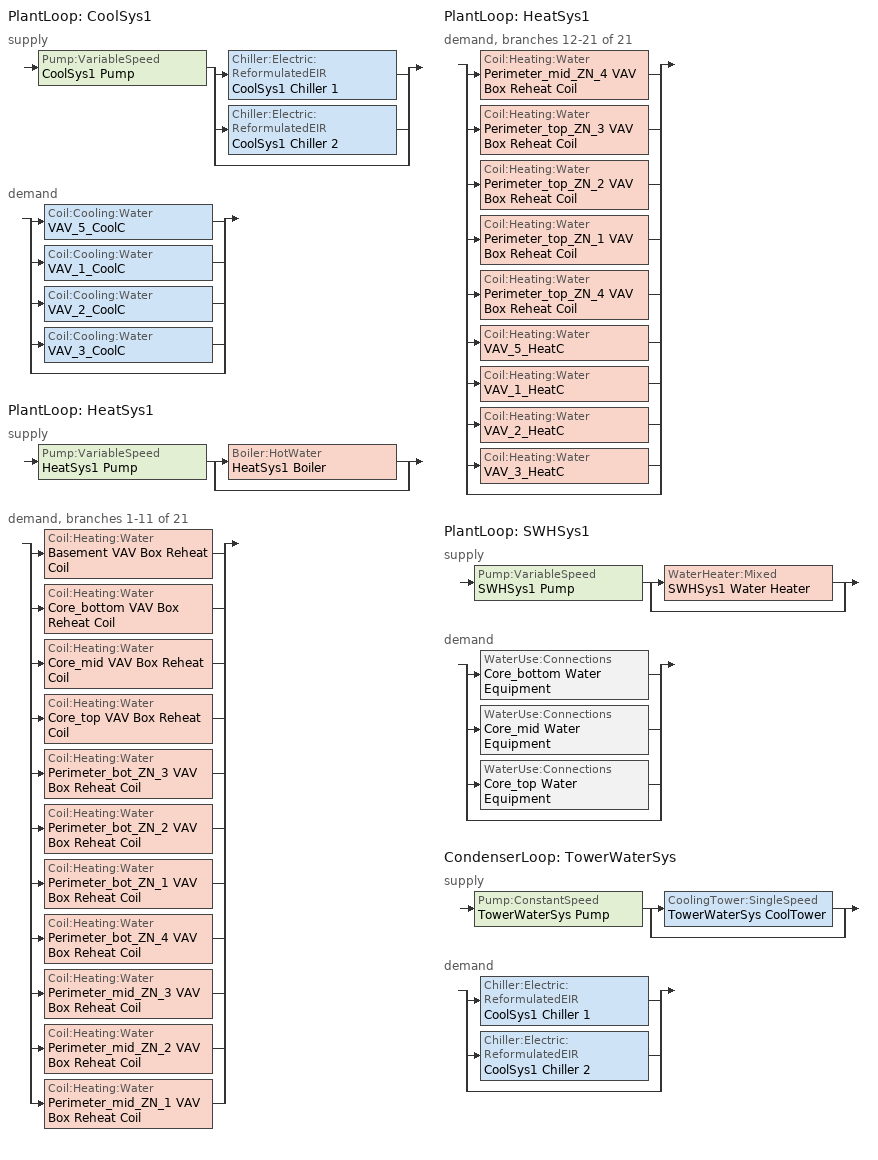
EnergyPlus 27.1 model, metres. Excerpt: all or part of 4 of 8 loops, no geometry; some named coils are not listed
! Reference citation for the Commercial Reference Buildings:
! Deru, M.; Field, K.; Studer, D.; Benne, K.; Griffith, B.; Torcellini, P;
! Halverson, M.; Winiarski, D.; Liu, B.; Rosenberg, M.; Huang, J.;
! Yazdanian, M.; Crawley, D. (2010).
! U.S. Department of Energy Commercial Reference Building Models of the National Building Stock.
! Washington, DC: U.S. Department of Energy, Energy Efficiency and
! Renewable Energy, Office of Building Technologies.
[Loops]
PlantLoop 'CoolSys1'
 supply: Pump:VariableSpeed 'CoolSys1 Pump' > split
  | Chiller:Electric:ReformulatedEIR 'CoolSys1 Chiller 1'
  | Chiller:Electric:ReformulatedEIR 'CoolSys1 Chiller 2'
  | bypass
 demand: split
  | Coil:Cooling:Water 'VAV_5_CoolC'
  | Coil:Cooling:Water 'VAV_1_CoolC'
  | Coil:Cooling:Water 'VAV_2_CoolC'
  | Coil:Cooling:Water 'VAV_3_CoolC'
  | bypass
PlantLoop 'HeatSys1'
 supply: Pump:VariableSpeed 'HeatSys1 Pump' > split
  | Boiler:HotWater 'HeatSys1 Boiler'
  | bypass
 demand, branches 1-11 of 21: split
  | Coil:Heating:Water 'Basement VAV Box Reheat Coil'
  | Coil:Heating:Water 'Core_bottom VAV Box Reheat Coil'
  | Coil:Heating:Water 'Core_mid VAV Box Reheat Coil'
  | Coil:Heating:Water 'Core_top VAV Box Reheat Coil'
  | Coil:Heating:Water 'Perimeter_bot_ZN_3 VAV Box Reheat Coil'
  | Coil:Heating:Water 'Perimeter_bot_ZN_2 VAV Box Reheat Coil'
  | Coil:Heating:Water 'Perimeter_bot_ZN_1 VAV Box Reheat Coil'
  | Coil:Heating:Water 'Perimeter_bot_ZN_4 VAV Box Reheat Coil'
  | Coil:Heating:Water 'Perimeter_mid_ZN_3 VAV Box Reheat Coil'
  | Coil:Heating:Water 'Perimeter_mid_ZN_2 VAV Box Reheat Coil'
  | Coil:Heating:Water 'Perimeter_mid_ZN_1 VAV Box Reheat Coil'
PlantLoop 'HeatSys1'
 demand, branches 12-21 of 21: split
  | Coil:Heating:Water 'Perimeter_mid_ZN_4 VAV Box Reheat Coil'
  | Coil:Heating:Water 'Perimeter_top_ZN_3 VAV Box Reheat Coil'
  | Coil:Heating:Water 'Perimeter_top_ZN_2 VAV Box Reheat Coil'
  | Coil:Heating:Water 'Perimeter_top_ZN_1 VAV Box Reheat Coil'
  | Coil:Heating:Water 'Perimeter_top_ZN_4 VAV Box Reheat Coil'
  | Coil:Heating:Water 'VAV_5_HeatC'
  | Coil:Heating:Water 'VAV_1_HeatC'
  | Coil:Heating:Water 'VAV_2_HeatC'
  | Coil:Heating:Water 'VAV_3_HeatC'
  | bypass
PlantLoop 'SWHSys1'
 supply: Pump:VariableSpeed 'SWHSys1 Pump' > split
  | WaterHeater:Mixed 'SWHSys1 Water Heater'
  | bypass
 demand: split
  | WaterUse:Connections 'Core_bottom Water Equipment'
  | WaterUse:Connections 'Core_mid Water Equipment'
  | WaterUse:Connections 'Core_top Water Equipment'
  | bypass
CondenserLoop 'TowerWaterSys'
 supply: Pump:ConstantSpeed 'TowerWaterSys Pump' > split
  | CoolingTower:SingleSpeed 'TowerWaterSys CoolTower'
  | bypass
 demand: split
  | Chiller:Electric:ReformulatedEIR 'CoolSys1 Chiller 1'
  | Chiller:Electric:ReformulatedEIR 'CoolSys1 Chiller 2'
  | bypass
[Coil:Heating:Water] Availability Schedule=ALWAYS_ON; U-Factor Times Area Value {W/K}=AUTOSIZE; Maximum Water Flow Rate {m3/s}=AUTOSIZE; Performance Input Method=UFactorTimesAreaAndDesignWaterFlowRate; Rated Capacity {W}=AUTOSIZE; Rated Inlet Water Temperature {C}=82.2; Rated Inlet Air Temperature {C}=16.6; Rated Outlet Water Temperature {C}=71.1; Rated Outlet Air Temperature {C}=32.2
Basement VAV Box Reheat Coil; Core_bottom VAV Box Reheat Coil; Core_mid VAV Box Reheat Coil; Core_top VAV Box Reheat Coil; Perimeter_bot_ZN_1 VAV Box Reheat Coil; Perimeter_bot_ZN_2 VAV Box Reheat Coil; Perimeter_bot_ZN_3 VAV Box Reheat Coil; Perimeter_bot_ZN_4 VAV Box Reheat Coil; Perimeter_mid_ZN_1 VAV Box Reheat Coil; Perimeter_mid_ZN_2 VAV Box Reheat Coil; Perimeter_mid_ZN_3 VAV Box Reheat Coil; Perimeter_mid_ZN_4 VAV Box Reheat Coil; Perimeter_top_ZN_1 VAV Box Reheat Coil; Perimeter_top_ZN_2 VAV Box Reheat Coil; Perimeter_top_ZN_3 VAV Box Reheat Coil; Perimeter_top_ZN_4 VAV Box Reheat Coil
[SetpointManager:Scheduled] Control Variable=Temperature
Name | Schedule | Setpoint Node or NodeList
HeatSys1 Boiler Setpoint Manager | HW-Loop-Temp-Schedule | HeatSys1 Supply Equipment Outlet Node
CoolSys1 Chiller 1 Setpoint Manager | CW-Loop-Temp-Schedule | CoolSys1 Supply Equipment Outlet Node 1
CoolSys1 Chiller 2 Setpoint Manager | CW-Loop-Temp-Schedule | CoolSys1 Supply Equipment Outlet Node 2
CoolSys1 Loop Setpoint Manager | CW-Loop-Temp-Schedule | CoolSys1 Supply Outlet Node
HeatSys1 Loop Setpoint Manager | HW-Loop-Temp-Schedule | HeatSys1 Supply Outlet Node
SWHSys1 Loop Setpoint Manager | SWHSys1-Loop-Temp-Schedule | SWHSys1 Supply Outlet Node
[Boiler:HotWater]
HeatSys1 Boiler: Fuel Type=NATURALGAS; Nominal Capacity {W}=AUTOSIZE; Nominal Thermal Efficiency=0.78; Efficiency Curve Temperature Evaluation Variable=LeavingBoiler; Design Water Flow Rate {m3/s}=AUTOSIZE; Minimum Part Load Ratio=0; Maximum Part Load Ratio=1.2; Optimum Part Load Ratio=1; Water Outlet Upper Temperature Limit {C}=95; Boiler Flow Mode=LeavingSetpointModulated; On Cycle Parasitic Electric Load {W}=0; Sizing Factor=1
[Chiller:Electric:ReformulatedEIR] Reference Capacity {W}=AUTOSIZE; Reference COP {W/W}=5.5; Reference Leaving Chilled Water Temperature {C}=6.67; Reference Leaving Condenser Water Temperature {C}=35; Reference Chilled Water Flow Rate {m3/s}=AutoSize; Reference Condenser Water Flow Rate {m3/s}=AutoSize; Cooling Capacity Function of Temperature Curve=WC Screw Default 90.1-2004 Cap_fT; Electric Input to Cooling Output Ratio Function of Temperature Curve=WC Screw Default 90.1-2004 EIR_fT; Electric Input to Cooling Output Ratio Function of Part Load Ratio Curve=ReformEIRChiller Carrier 19XR 1259kW/6.26COP/Vanes EIRFPLR; Minimum Part Load Ratio=0.1; Maximum Part Load Ratio=1; Optimum Part Load Ratio=1; Minimum Unloading Ratio=0.2; Fraction of Compressor Electric Consumption Rejected by Condenser=1; Leaving Chilled Water Lower Temperature Limit {C}=2; Chiller Flow Mode Type=LeavingSetpointModulated; Sizing Factor=0.5
CoolSys1 Chiller 1; CoolSys1 Chiller 2
[CoolingTower:SingleSpeed]
TowerWaterSys CoolTower: Design Water Flow Rate {m3/s}=AUTOSIZE; Design Air Flow Rate {m3/s}=AUTOSIZE; Design Fan Power {W}=AUTOSIZE; Design U-Factor Times Area Value {W/K}=AUTOSIZE; Free Convection Regime Air Flow Rate {m3/s}=autocalculate; Free Convection Regime U-Factor Times Area Value {W/K}=autocalculate; Performance Input Method=UFactorTimesAreaAndDesignWaterFlowRate; Evaporation Loss Mode=SaturatedExit; Drift Loss Percent {percent}=0.008; Blowdown Calculation Mode=ConcentrationRatio; Blowdown Concentration Ratio=3; Capacity Control=FanCycling; Sizing Factor=1
[Pump:VariableSpeed] Design Maximum Flow Rate {m3/s}=AUTOSIZE; Design Pump Head {Pa}=179352; Design Power Consumption {W}=AUTOSIZE; Fraction of Motor Inefficiencies to Fluid Stream=0; Coefficient 1 of the Part Load Performance Curve=0; Coefficient 2 of the Part Load Performance Curve=1; Coefficient 3 of the Part Load Performance Curve=0; Coefficient 4 of the Part Load Performance Curve=0; Pump Control Type=Intermittent
Name | Motor Efficiency | Design Minimum Flow Rate {m3/s} | Design Power Sizing Method | Design Electric Power per Unit Flow Rate {W/(m3/s)} | Design Shaft Power per Unit Flow Rate per Unit Head {W/((m3/s)-Pa)} | Design Minimum Flow Rate Fraction
CoolSys1 Pump | 0.9 | autosize | PowerPerFlow | 348701.1 | 1.28205 | 0
HeatSys1 Pump | 0.875 | 0
SWHSys1 Pump | 0.85 | 0
[Pump:ConstantSpeed]
TowerWaterSys Pump: Design Flow Rate {m3/s}=AUTOSIZE; Design Pump Head {Pa}=179352; Design Power Consumption {W}=AUTOSIZE; Motor Efficiency=0.87; Fraction of Motor Inefficiencies to Fluid Stream=0; Pump Control Type=Intermittent; Design Power Sizing Method=PowerPerFlow; Design Electric Power per Unit Flow Rate {W/(m3/s)}=301156.1
[PlantEquipmentList]
CoolSys1 Equipment List: CoolSys1 Chiller 1, CoolSys1 Chiller 2
HeatSys1 Equipment List: HeatSys1 Boiler
SWHSys1 Equipment List: SWHSys1 Water Heater
[CondenserEquipmentList]
TowerWaterSys Equipment List: TowerWaterSys CoolTower
[Sizing:Plant]
Name | Loop Type | Design Loop Exit Temperature {C} | Loop Design Temperature Difference {deltaC} | Sizing Option | Zone Timesteps in Averaging Window | Coincident Sizing Factor Mode
CoolSys1 | Cooling | 6.67 | 6.67 | Coincident | 1 | None
HeatSys1 | Heating | 82.2 | 11.1 | Coincident | 2 | None
TowerWaterSys | CONDENSER | 29.4 | 5.6
SWHSys1 | Heating | 60 | 5
[PlantEquipmentOperationSchemes] Control Scheme 1 Schedule=ALWAYS_ON
Name | Control Scheme 1
CoolSys1 Loop Operation Scheme List | CoolSys1 Operation Scheme
HeatSys1 Loop Operation Scheme List | HeatSys1 Operation Scheme
SWHSys1 Loop Operation Scheme List | SWHSys1 Operation Scheme
[CondenserEquipmentOperationSchemes]
TowerWaterSys Loop Operation Scheme List: Control Scheme 1=TowerWaterSys Operation Scheme; Control Scheme 1 Schedule=ALWAYS_ON
[PlantEquipmentOperation:HeatingLoad] Load Range 1 Lower Limit {W}=0; Load Range 1 Upper Limit {W}=1000000000000000
Name | Range 1 Equipment List
HeatSys1 Operation Scheme | HeatSys1 Equipment List
SWHSys1 Operation Scheme | SWHSys1 Equipment List
[PlantEquipmentOperation:CoolingLoad] Load Range 1 Lower Limit {W}=0
Name | Load Range 1 Upper Limit {W} | Range 1 Equipment List
CoolSys1 Operation Scheme | 100000000000000 | CoolSys1 Equipment List
TowerWaterSys Operation Scheme | 1000000000000 | TowerWaterSys Equipment List
[PlantLoop] Fluid Type=Water; Maximum Loop Flow Rate {m3/s}=AUTOSIZE; Minimum Loop Flow Rate {m3/s}=0; Plant Loop Volume {m3}=AUTOSIZE
Name | Plant Equipment Operation Scheme | Maximum Loop Temperature {C} | Minimum Loop Temperature {C} | Load Distribution Scheme
CoolSys1 | CoolSys1 Loop Operation Scheme List | 98 | 1 | UniformLoad
HeatSys1 | HeatSys1 Loop Operation Scheme List | 100 | 10 | Optimal
SWHSys1 | SWHSys1 Loop Operation Scheme List | 60 | 10 | Optimal
[CondenserLoop]
TowerWaterSys: Fluid Type=Water; Condenser Equipment Operation Scheme=TowerWaterSys Loop Operation Scheme List; Maximum Loop Temperature {C}=80; Minimum Loop Temperature {C}=5; Maximum Loop Flow Rate {m3/s}=AUTOSIZE; Minimum Loop Flow Rate {m3/s}=0; Condenser Loop Volume {m3}=AUTOSIZE; Load Distribution Scheme=SequentialLoad
[SetpointManager:FollowOutdoorAirTemperature]
MyCondenserControl: Control Variable=Temperature; Reference Temperature Type=OutdoorAirWetBulb; Offset Temperature Difference {deltaC}=0; Maximum Setpoint Temperature {C}=80; Minimum Setpoint Temperature {C}=5; Setpoint Node or NodeList=TowerWaterSys Supply Outlet Node
[WaterHeater:Mixed]
SWHSys1 Water Heater: Tank Volume {m3}=0.7571; Setpoint Temperature Schedule=SWHSys1 Water Heater Setpoint Temperature Schedule Name; Deadband Temperature Difference {deltaC}=2; Maximum Temperature Limit {C}=82.2222; Heater Control Type=Cycle; Heater Maximum Capacity {W}=845000; Heater Fuel Type=NATURALGAS; Heater Thermal Efficiency=0.8; Off Cycle Parasitic Fuel Consumption Rate {W}=20; Off Cycle Parasitic Fuel Type=NATURALGAS; Off Cycle Parasitic Heat Fraction to Tank=0.8; On Cycle Parasitic Fuel Type=NATURALGAS; Ambient Temperature Indicator=SCHEDULE; Ambient Temperature Schedule=SWHSys1 Water Heater Ambient Temperature Schedule Name; Off Cycle Loss Coefficient to Ambient Temperature {W/K}=6; On Cycle Loss Coefficient to Ambient Temperature {W/K}=6; Use Side Effectiveness=1; Source Side Effectiveness=1; Use Side Design Flow Rate {m3/s}=AUTOSIZE; Source Side Design Flow Rate {m3/s}=AUTOSIZE; Indirect Water Heating Recovery Time {hr}=1.5
[WaterUse:Equipment] Peak Flow Rate {m3/s}=2.24e-05; Flow Rate Fraction Schedule=BLDG_SWH_SCH; Target Temperature Schedule=Water Equipment Temp Sched; Hot Water Supply Temperature Schedule=Water Equipment Hot Supply Temp Sched; Sensible Fraction Schedule=Water Equipment Sensible fract sched; Latent Fraction Schedule=Water Equipment Latent fract sched
Name | Zone
Core_bottom Water Equipment | Core_bottom
Core_mid Water Equipment | Core_mid
Core_top Water Equipment | Core_top
[WaterUse:Connections]
Name | Water Use Equipment 1
Core_bottom Water Equipment | Core_bottom Water Equipment
Core_mid Water Equipment | Core_mid Water Equipment
Core_top Water Equipment | Core_top Water Equipment
[FaultModel:Fouling:Chiller] Fouling Factor=0.8
Name | Chiller Object
Fault_Fouling_Chiller1 | CoolSys1 Chiller 1
Fault_Fouling_Chiller2 | CoolSys1 Chiller 2
[FaultModel:Fouling:Boiler]
Fault_Fouling_Boiler: Boiler Object=HeatSys1 Boiler; Fouling Factor=0.8
[Schedule:Compact]
ALWAYS_ON: Through: 12/31, For: AllDays, Until: 24:00, 1
CW-Loop-Temp-Schedule: Through: 12/31, For: AllDays, Until: 24:00, 6.7
HW-Loop-Temp-Schedule: Through: 12/31, For: AllDays, Until: 24:00, 82.2
BLDG_SWH_SCH: Through: 12/31, For: Weekdays SummerDesignDay, Until: 05:00, 0.05, Until: 06:00, 0.08, Until: 07:00, 0.07, Until: 08:00, 0.19, Until: 09:00, 0.35, Until: 10:00, 0.38, Until: 11:00, 0.39, Until: 12:00, 0.47, Until: 13:00, 0.57, Until: 14:00, 0.54, Until: 15:00, 0.34, Until: 16:00, 0.33, Until: 17:00, 0.44, Until: 18:00, 0.26, Until: 19:00, 0.21, Until: 20:00, 0.15, Until: 21:00, 0.17, Until: 22:00, 0.08, Until: 24:00, 0.05, For: Saturday WinterDesignDay, Until: 05:00, 0.05, Until: 06:00, 0.08, Until: 07:00, 0.07, Until: 08:00, 0.11, Until: 09:00, 0.15, Until: 10:00, 0.21, Until: 11:00, 0.19, Until: 12:00, 0.23, Until: 13:00, 0.2, Until: 14:00, 0.19, Until: 15:00, 0.15, Until: 16:00, 0.13, Until: 17:00, 0.14, Until: 21:00, 0.07, Until: 22:00, 0.09, Until: 24:00, 0.05, For: AllOtherDays, Until: 05:00, 0.04, Until: 06:00, 0.07, Until: 11:00, 0.04, Until: 13:00, 0.06, Until: 14:00, 0.09, Until: 15:00, 0.06, Until: 21:00, 0.04, Until: 22:00, 0.07, Until: 24:00, 0.04
Water Equipment Latent fract sched: Through: 12/31, For: AllDays, Until: 24:00, 0.05
Water Equipment Sensible fract sched: Through: 12/31, For: AllDays, Until: 24:00, 0.2
SWHSys1 Water Heater Ambient Temperature Schedule Name: Through: 12/31, For: AllDays, Until: 24:00, 22
Water Equipment Temp Sched; Water Equipment Hot Supply Temp Sched: Through: 12/31, For: AllDays, Until: 24:00, 43.3
SWHSys1 Water Heater Setpoint Temperature Schedule Name; SWHSys1-Loop-Temp-Schedule: Through: 12/31, For: AllDays, Until: 24:00, 60
[Curve:Biquadratic] Minimum Value of x=0; Maximum Value of x=20; Minimum Value of y=0; Maximum Value of y=50
Name | Coefficient1 Constant | Coefficient2 x | Coefficient3 x**2 | Coefficient4 y | Coefficient5 y**2 | Coefficient6 x*y
WC Screw Default 90.1-2004 Cap_fT | 0.906115 | 0.0292277 | -0.0003647 | -0.0009709 | -9.05e-05 | 0.0002527
WC Screw Default 90.1-2004 EIR_fT | 0.36171 | -0.0229833 | -0.0009519 | 0.0131889 | 0.0003752 | -0.0007059
[Curve:Bicubic]
ReformEIRChiller Carrier 19XR 1259kW/6.26COP/Vanes EIRFPLR: Coefficient1 Constant=0.0460213; Coefficient2 x=0.0243394; Coefficient3 x**2=6.39453e-05; Coefficient4 y=-0.364856; Coefficient5 y**2=1.85476; Coefficient6 x*y=-0.0280935; Coefficient7 x**3=0; Coefficient8 y**3=-0.482152; Coefficient9 x**2*y=0; Coefficient10 x*y**2=0; Minimum Value of x=14.56; Maximum Value of x=34.97; Minimum Value of y=0.18; Maximum Value of y=1.03; Input Unit Type for X=Temperature; Input Unit Type for Y=Dimensionless; Output Unit Type=Dimensionless
